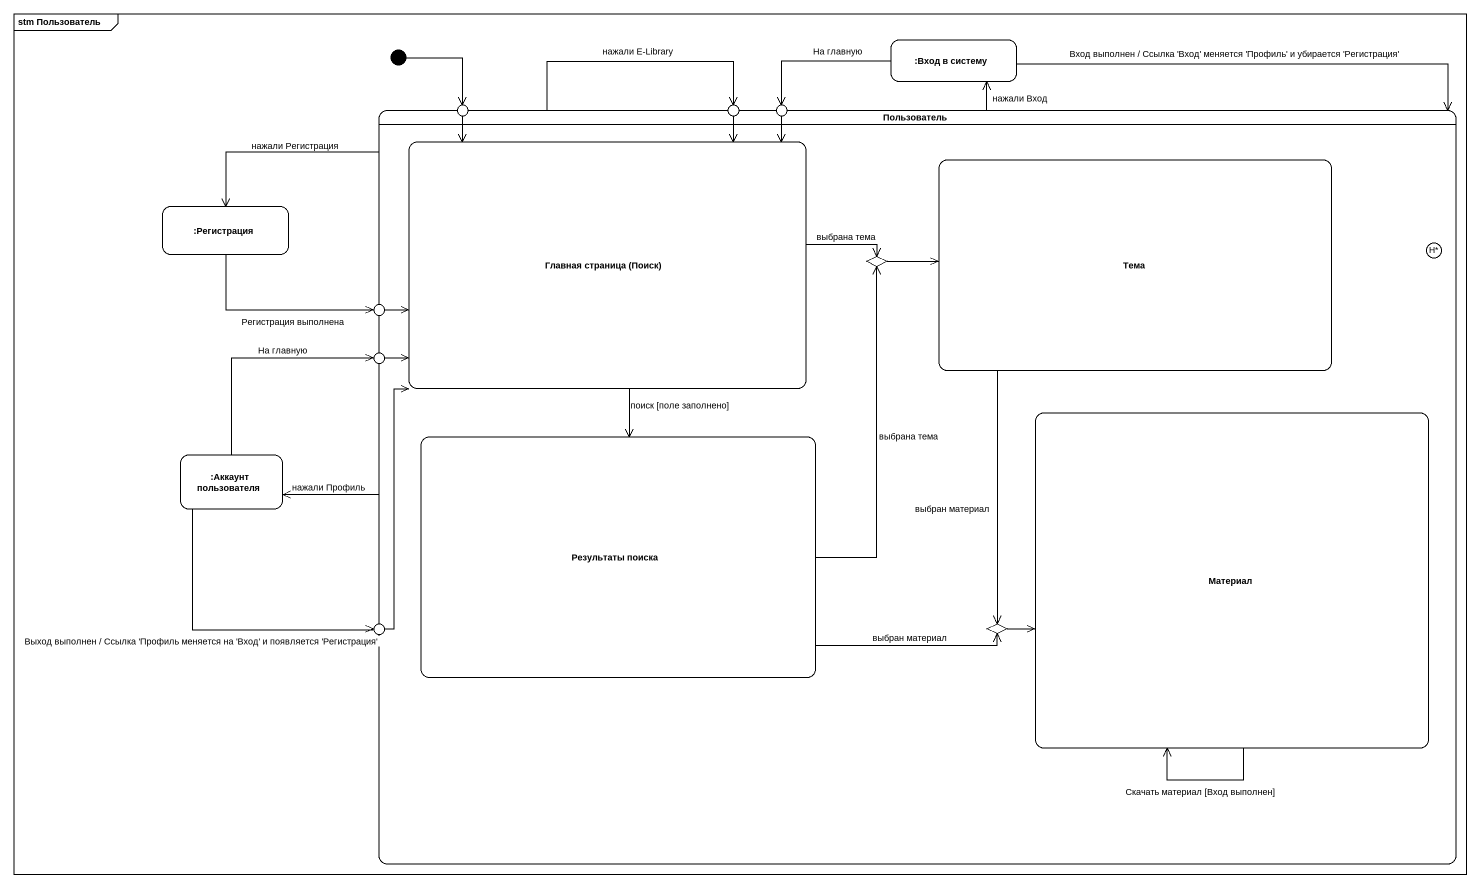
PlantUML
@startuml
mainframe stm Пользователь
hide empty description
state ":Вход в систему" as Вход_в_систему
state Пользователь {
  state "Главная страница (Поиск)" as Главная_страница_Поиск
  state Тема
  state deephistory1 <<history*>>
  state choice1 <<choice>>
  state Материал
  state "Результаты поиска" as Результаты_поиска
  state choice2 <<choice>>
}
state entry1 <<choice>>
state entry2 <<choice>>
state entry3 <<choice>>
state ":Регистрация" as Регистрация
state entry4 <<choice>>
state entry5 <<choice>>
state ":Аккаунт пользователя" as Аккаунт_пользователя
state entry6 <<choice>>
[*] --> entry1
Вход_в_систему --> Пользователь : Вход выполнен / Ссылка 'Вход' меняется 'Профиль' и убирается 'Регистрация'
Вход_в_систему -left-> entry3 : На главную
Пользователь -up-> Вход_в_систему : нажали Вход
Пользователь -up-> entry2 : нажали E-Library
Пользователь -left-> Регистрация : нажали Регистрация
Пользователь -left-> Аккаунт_пользователя : нажали Профиль
entry1 --> Главная_страница_Поиск
entry2 --> Главная_страница_Поиск
entry3 --> Главная_страница_Поиск
Главная_страница_Поиск -right-> choice1 : выбрана тема
Главная_страница_Поиск --> Результаты_поиска : поиск [поле заполнено]
Тема --> choice2 : выбран материал
Регистрация -right-> entry4 : Регистрация выполнена
choice1 -right-> Тема
entry4 -right-> Главная_страница_Поиск
entry5 -right-> Главная_страница_Поиск
Материал --> Материал : Скачать материал [Вход выполнен]
Аккаунт_пользователя -up-> entry5 : На главную
Аккаунт_пользователя --> entry6 : Выход выполнен / Ссылка 'Профиль меняется на 'Вход' и появляется 'Регистрация'
Результаты_поиска -up-> choice1 : выбрана тема
Результаты_поиска -right-> choice2 : выбран материал
entry6 -up-> Главная_страница_Поиск
choice2 -right-> Материал
@enduml
